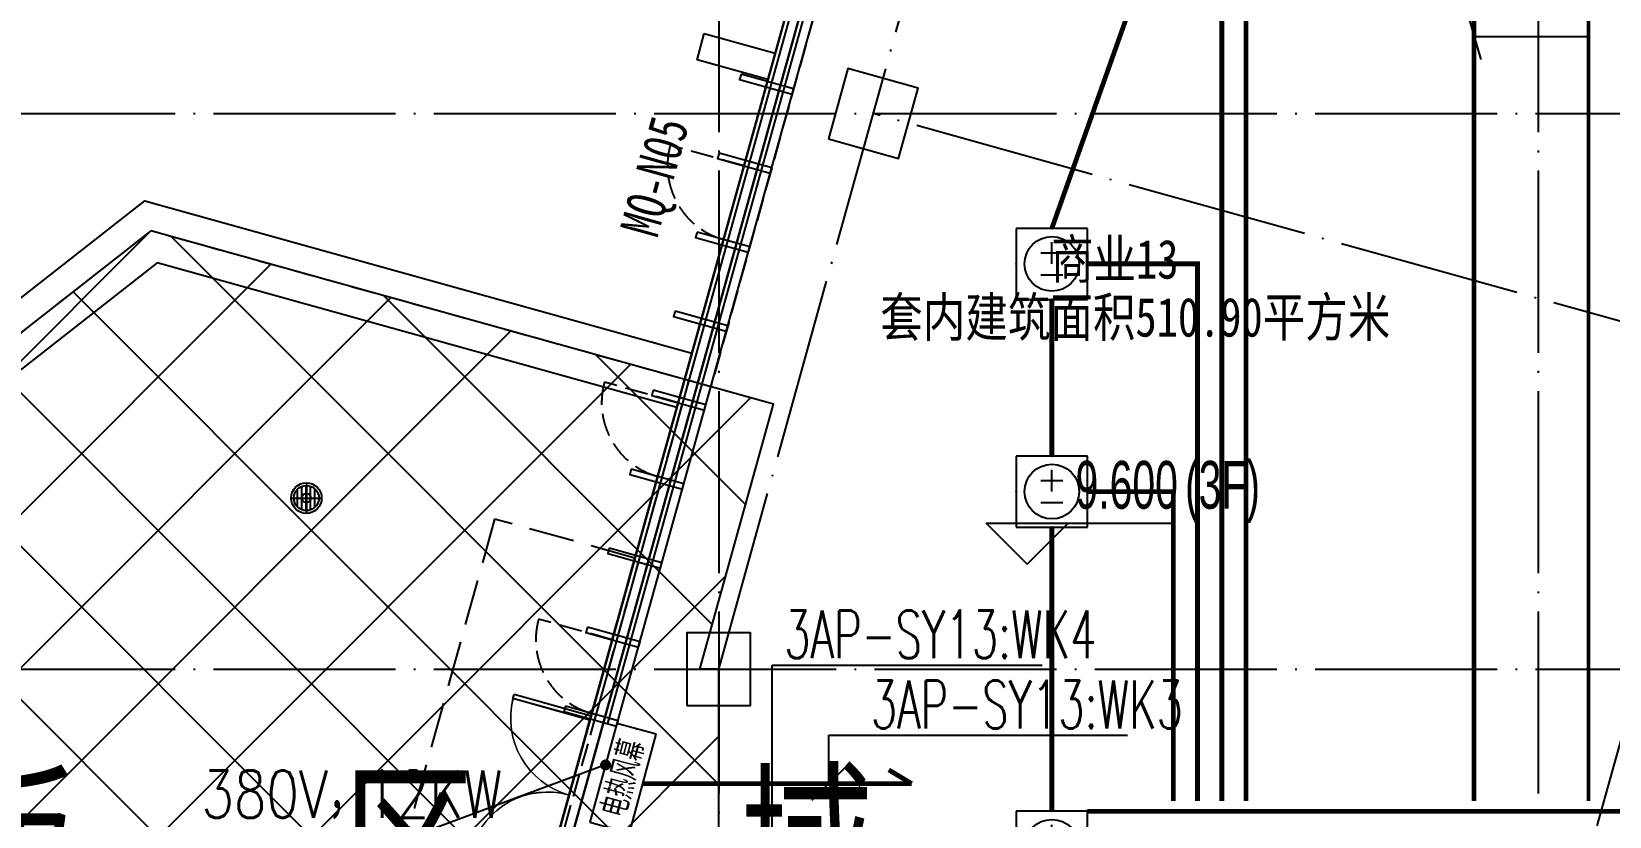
# Model space of a CAD drawing. Extents: x -233336 to 840473, y -28113 to 330904.
# Drawn here: x 87852 to 105182, y 202283 to 210900 of the extents above; entities that cross this region are included whole.
import ezdxf
from ezdxf.enums import TextEntityAlignment as Align
from ezdxf.xclip import XClip

# ---------------------------------------------------------------- set-up
doc = ezdxf.new("R2010")
doc.units = 0
doc.header["$LTSCALE"] = 1000
doc.header["$XCLIPFRAME"] = 2
for name, pattern in [('104-14# 核心筒$0$DOTE', [2.42, 2, -0.2, 0.02, -0.2]), ('14#楼幕墙$0$DASH', [0.35, 0.25, -0.1]), ('DASH', [0.35, 0.25, -0.1]), ('X-104 14#平面$0$$0$DASH', [0.35, 0.25, -0.1]), ('X-104 14#平面$0$DASH', [0.35, 0.25, -0.1])]:
    doc.linetypes.add(name, pattern=pattern)
doc.layers.get('0').update_dxf_attribs({"linetype": 'CONTINUOUS'})
for name, color, linetype in [('104-14# 核心筒$0$A-C_玻璃幕墙', 8, 'CONTINUOUS'), ('104-14# 核心筒$0$A_AXIS-轴线', 8, '104-14# 核心筒$0$DOTE'), ('104-14# 核心筒$0$A_STR-砼柱', 8, 'CONTINUOUS'), ('14#楼幕墙$0$A-C_玻璃幕墙', 8, 'CONTINUOUS'), ('14#楼幕墙$0$A-C_窗', 8, 'CONTINUOUS'), ('14#楼幕墙$0$A-C_门', 8, 'CONTINUOUS'), ('DIM-动力', 80, 'CONTINUOUS'), ('DIM-插座', 80, 'CONTINUOUS'), ('EQUIP-动力', 80, 'CONTINUOUS'), ('WIRE-动力', 50, 'CONTINUOUS'), ('WIRE-动力控制', 160, 'DASH'), ('WIRE-插座', 160, 'CONTINUOUS'), ('X-104 14#平面$0$01-标注_标高', 8, 'CONTINUOUS'), ('X-104 14#平面$0$02-TEXT_房间', 9, 'CONTINUOUS'), ('X-104 14#平面$0$02-TEXT_标注', 9, 'CONTINUOUS'), ('X-104 14#平面$0$02-TEXT_门窗', 9, 'CONTINUOUS'), ('X-104 14#平面$0$A-C_玻璃幕墙', 8, 'CONTINUOUS'), ('X-104 14#平面$0$A-C_门', 8, 'CONTINUOUS'), ('X-104 14#平面$0$A-O_分水线', 8, 'CONTINUOUS'), ('X-104 14#平面$0$A-O_屋面', 8, 'CONTINUOUS'), ('X-104 14#平面$0$A-TECH_结构', 8, 'CONTINUOUS')]:
    doc.layers.add(name, color=color, linetype=linetype)
doc.layers.add('X-104 14#平面$0$000套内', color=8, linetype='CONTINUOUS', lineweight=30)
doc.layers.add('X-104 14#平面$0$04-不打印_辅助线', color=8, linetype='CONTINUOUS', plot=False)
doc.layers.add('X-104 14#平面$0$降板', color=8, linetype='CONTINUOUS', plot=False)
doc.styles.add('_TEL_DIM', font='ROMANS2', dxfattribs={"width": 0.8, "height": 3.5, "bigfont": 'HZDF2'})
doc.styles.get("Standard").update_dxf_attribs({"font": 'GBENOR', "bigfont": 'GBCBIG'})
doc.styles.add('X-104 14#平面$0$_TCH_DIM', font='ros.shx', dxfattribs={"width": 0.8, "bigfont": 'jd.shx'})
doc.styles.add('X-104 14#平面$0$_TCH_SPACE', font='STXIHEI.TTF', dxfattribs={"width": 0.8, "height": 5})
doc.styles.add('X-104 14#平面$0$_TCH_WINDOW', font='STXIHEI.TTF', dxfattribs={"width": 0.75, "height": 3.5})
doc.styles.add('X-104 14#平面$0$Standard', font='STXIHEI.TTF', dxfattribs={"width": 0.8})

# ---------------------------------------------------------------- blocks, each defined once
blk = doc.blocks.new('$equip$00001816')
for p, q in [((0.75, 0.6), (-0.75, 0.6)), ((-0.75, 0.6), (-0.75, 0)), ((0.75, 0), (0.75, 0.6)), ((-0.75, 0), (0.75, 0))]:
    blk.add_line(p, q)
for p in [(0, 0.6), (-0.75, 0.3), (0.75, 0.3), (0, 0)]:
    blk.add_point(p)
at = {"color": 7, "style": '_TEL_DIM'}
blk.add_attdef('$TEXT$', text='', height=0.4, dxfattribs=at).set_placement((0, 0.3), align=Align.MIDDLE_CENTER)
at = {"color": 7, "style": '_TEL_DIM', "flags": 1}
blk.add_attdef('A', text='', height=0.00002, dxfattribs=at).set_placement((0, 0), align=Align.MIDDLE_CENTER)
blk = doc.blocks.new('14#楼幕墙$0$A$C103B1A8E')
blk.add_lwpolyline([(0, 0), (60, 0), (60, 600), (0, 600)], close=True)
blk = doc.blocks.new('14#楼幕墙$0$A$C140B3602')
at = {"rotation": 253.4697301337788}
for p in [(78868, 29852), (78612, 28989), (78355, 28126), (78099, 27263), (77843, 26401), (77587, 25538), (77331, 24675), (77075, 23812), (76819, 22949)]:
    blk.add_blockref('14#楼幕墙$0$A$C103B1A8E', p, dxfattribs=at)
blk = doc.blocks.new('14#楼幕墙$0$A$C2CD63A88')
at = {"linetype": '14#楼幕墙$0$DASH'}
blk.add_lwpolyline([(0, 670), (0, -170)], dxfattribs=at)
blk.add_arc((0, 670), 840, 270, 0, dxfattribs=at)
blk = doc.blocks.new('14#楼幕墙$0$$DorLib2D$00000002')
for p, q in [((-0.5, 0), (-0.5, 0.4875)), ((-0.475, 0.4875), (-0.5, 0.4875)), ((-0.475, 0), (-0.475, 0.4875)), ((0.475, 0), (0.475, 0.4875)), ((0.475, 0.4875), (0.5, 0.4875)), ((0.5, 0), (0.5, 0.4875)), ((-0.5, 0), (-0.475, 0)), ((0.5, 0), (0.475, 0))]:
    blk.add_line(p, q)
at = {"lineweight": 13}
for centre, start, end in [((-0.4875, 0), 0, 88.53072), ((0.4875, 0), 91.46928, 180)]:
    blk.add_arc(centre, 0.4875, start, end, dxfattribs=at)
blk = doc.blocks.new('14#楼幕墙')
at = {"layer": '14#楼幕墙$0$A-C_玻璃幕墙'}
for p, q in [((92266, 197155), (99427, 222925)), ((94037, 203343), (99462, 222863)), ((94182, 203303), (99566, 222679)), ((94278, 203276), (99636, 222556))]:
    blk.add_line(p, q, dxfattribs=at)
blk.add_lwpolyline([(120742, 216995), (99427, 222925), (92266, 197155), (62308, 195791), (62738, 196820), (22065, 195795), (17309, 179208), (53491, 179840), (52927, 177185), (83500, 178466), (82418, 175654), (109062, 173768), (119297, 188914), (117563, 189300)], close=True, dxfattribs=at)
at = {"layer": '14#楼幕墙$0$A-C_玻璃幕墙', "rotation": 1.000000000000248}
blk.add_blockref('14#楼幕墙$0$A$C140B3602', (17309, 179208), dxfattribs=at)
at = {"layer": '14#楼幕墙$0$A-C_窗', "rotation": 254.4518973650889}
for p in [(95031, 209606), (94308, 207005), (93585, 204403)]:
    blk.add_blockref('14#楼幕墙$0$A$C2CD63A88', p, dxfattribs=at)
at = {"layer": '14#楼幕墙$0$A-C_门', "xscale": -1800, "yscale": 1800, "zscale": 100, "rotation": 74.46973013395419}
blk.add_blockref('14#楼幕墙$0$$DorLib2D$00000002', (93756, 202518), dxfattribs=at)
blk = doc.blocks.new('_FZHK')
blk.add_lwpolyline([(-0.5, -0.5), (0.5, -0.5), (0.5, 0.5), (-0.5, 0.5)], close=True)
blk = doc.blocks.new('104-14# 核心筒')
at = {"layer": '104-14# 核心筒$0$A-C_玻璃幕墙'}
blk.add_lwpolyline([(82417.6, 175653.6), (83499.8, 178465.9), (52926.6, 177184.7), (53491, 179839.8), (17309.3, 179208.2), (22065.4, 195794.6), (62738.3, 196820), (62307.5, 195791.2), (92265.6, 197155.1), (99426.9, 222925), (120741.8, 216994.6), (117562.9, 189300.5), (119297.3, 188914.5), (109062.3, 173767.9), (82417.6, 175653.6)], dxfattribs=at)
at = {"layer": '104-14# 核心筒$0$A_AXIS-轴线'}
for p, q in [((95400, 228733.6), (95400, 169654.9)), ((104400, 228733.6), (104400, 169654.9)), ((95400, 203900), (101117.9, 224451.1)), ((104400, 199850), (110517.1, 221836)), ((-9370.1, 210000), (120259.9, 210000)), ((106496.4, 207384.9), (97097.2, 210000)), ((-9370.1, 203900), (120259.9, 203900))]:
    blk.add_line(p, q, dxfattribs=at)
at = {"layer": '104-14# 核心筒$0$A_STR-砼柱', "xscale": 799.9999999999911, "yscale": 799.9999999999911, "zscale": 799.9999999999911, "rotation": 344.4518973650904}
blk.add_blockref('_FZHK', (97097.2, 210000), dxfattribs=at)
at = {"layer": '104-14# 核心筒$0$A_STR-砼柱', "xscale": 700, "yscale": 800, "zscale": 800}
blk.add_blockref('_FZHK', (95400, 203900), dxfattribs=at)
blk = doc.blocks.new('X-104 14#平面$0$ydl')
h = blk.add_hatch()
h.set_pattern_fill('ANSI31', color=8, scale=30, angle=45)
h.set_pattern_definition([(90, (0, 0), (-47.625, 1e-14), [])])
edge = h.paths.add_edge_path()
edge.add_arc((0, 0), 138, 0, 360)
for radius in [168, 138]:
    blk.add_circle((0, 0), radius)
at = {"layer": 'X-104 14#平面$0$04-不打印_辅助线'}
for p, q in [((-168, 0), (168, 0)), ((0, 168), (0, -168))]:
    blk.add_line(p, q, dxfattribs=at)
blk = doc.blocks.new('X-104 14#平面$0$ydlzh')
at = {"layer": 'X-104 14#平面$0$A-O_分水线'}
blk.add_blockref('X-104 14#平面$0$ydl', (0, 0), dxfattribs=at)
blk = doc.blocks.new('X-104 14#平面$0$$DorLib2D$00000002')
for p, q in [((-0.5, 0), (-0.5, 0.4875)), ((-0.475, 0.4875), (-0.5, 0.4875)), ((-0.475, 0), (-0.475, 0.4875)), ((0.475, 0), (0.475, 0.4875)), ((0.475, 0.4875), (0.5, 0.4875)), ((0.5, 0), (0.5, 0.4875)), ((-0.5, 0), (-0.475, 0)), ((0.5, 0), (0.475, 0))]:
    blk.add_line(p, q)
at = {"lineweight": 13}
for centre, start, end in [((-0.4875, 0), 0, 88.53072), ((0.4875, 0), 91.46928, 180)]:
    blk.add_arc(centre, 0.4875, start, end, dxfattribs=at)
blk = doc.blocks.new('X-104 14#平面')
at = {"layer": 'X-104 14#平面$0$降板'}
h = blk.add_hatch(dxfattribs=at)
h.set_pattern_fill('ANSI37', color=256, scale=750)
h.set_pattern_definition([(45, (0, 0), (-841.899, 841.899), []), (135, (0, 0), (-841.899, -841.899), [])])
h.paths.add_polyline_path([(89162.1, 208711.5), (77269.5, 199400), (23400, 199400), (23400, 195100), (77400, 195100), (77400, 194900), (95400, 194900), (95400, 203900.1), (95192.4, 203900), (96001.6, 206808.6)])
blk.add_circle((90870.4, 205778.6), 50)
at = {"layer": 'X-104 14#平面$0$000套内'}
blk.add_lwpolyline([(115950, 189400), (115950, 189200), (117249.4, 189200), (117398.5, 189183.4), (120578.2, 216884.4), (99531.2, 222740.3), (92350, 196898.5), (92350, 194099.9), (95650, 194099.9), (95650, 199600), (104650, 199600), (104650, 200600), (107550, 200600), (107550, 201000), (115950, 201000)], close=True, dxfattribs=at)
at = {"layer": 'X-104 14#平面$0$01-标注_标高'}
for p, q in [((98786, 205053.9), (98336, 205503.9)), ((98336, 205503.9), (100370.9, 205503.9)), ((98786, 205053.9), (99236, 205503.9))]:
    blk.add_line(p, q, dxfattribs=at)
at = {"layer": 'X-104 14#平面$0$04-不打印_辅助线'}
blk.add_lwpolyline([(89162.1, 208711.5), (77269.5, 199400), (23400, 199400), (23400, 195100), (77400, 195100), (77400, 194900), (95400, 194900), (95400, 203900.1), (95192.4, 203900), (96001.6, 206808.6)], close=True, dxfattribs=at)
at = {"layer": 'X-104 14#平面$0$A-C_玻璃幕墙'}
blk.add_lwpolyline([(82417.6, 175653.6), (83499.8, 178465.9), (52926.6, 177184.7), (53491, 179839.8), (17309.3, 179208.2), (22065.4, 195794.6), (62738.3, 196820), (62307.5, 195791.2), (92265.6, 197155.1), (99426.9, 222925), (120741.8, 216994.6), (117562.9, 189300.5), (119297.3, 188914.5), (109062.3, 173767.9), (82417.6, 175653.6)], dxfattribs=at)
at = {"layer": 'X-104 14#平面$0$A-C_玻璃幕墙', "linetype": 'X-104 14#平面$0$DASH', "ltscale": 2}
blk.add_lwpolyline([(91099.5, 198703.6), (86209.5, 198481), (86282.3, 196882.7), (92265.6, 197155.1), (94479, 205119.8), (92937.4, 205548.2), (91034.5, 198700.7)], dxfattribs=at)
at = {"layer": 'X-104 14#平面$0$A-O_屋面', "ltscale": 5}
blk.add_lwpolyline([(95241.1, 210879.7), (96019.4, 210663.2), (95939.1, 210374.1), (95160.7, 210590.7)], close=True, dxfattribs=at)
for points in [[(69550, 199080), (69550, 199700), (77166, 199700), (89096.5, 209041.2), (95104.2, 207369.7), (95023.8, 207080.6)], [(94938.1, 206772.3), (89232.1, 208359.9), (77379.9, 199080), (69550, 199080)]]:
    blk.add_lwpolyline(points, dxfattribs=at)
at = {"layer": 'X-104 14#平面$0$A-TECH_结构', "linetype": 'X-104 14#平面$0$$0$DASH'}
blk.add_lwpolyline([(108910.7, 174079.4), (118802, 188717.3), (117234.1, 189066.3), (120414.6, 216774.3), (99635.6, 222555.6), (95312.9, 207000.2), (89162.1, 208711.5), (77269.5, 199400), (8635.1, 199400), (5919.8, 186625.4), (-2502.5, 188415.7), (-5635.8, 173674.9), (40532.1, 175690.6), (40199.6, 173602.3), (83848.5, 175853.1)], close=True, dxfattribs=at)
blk.add_lwpolyline([(82521.6, 175784.7), (83573.8, 178519), (52988.9, 177237.3), (53553, 179890.9), (17376, 179259.4), (22103.3, 195745.6), (62662.4, 196768.1), (62230.9, 195737.7), (92304.1, 197106.8), (95072, 207067.2)], dxfattribs=at)
ref = blk.add_blockref('104-14# 核心筒', (0, 0))
XClip(ref).set_block_clipping_path([(-38664.3623821461, -25500), (139216.5485069363, 330900)])
for name, p in [('14#楼幕墙', (0, 0)), ('X-104 14#平面$0$ydlzh', (90870.4, 205778.6))]:
    blk.add_blockref(name, p)
at = {"layer": 'X-104 14#平面$0$A-C_门', "xscale": 1800, "yscale": 1800, "zscale": 100, "rotation": 74.46973013395443}
blk.add_blockref('X-104 14#平面$0$$DorLib2D$00000002', (93756.1, 202518.4), dxfattribs=at)
at = {"layer": 'X-104 14#平面$0$01-标注_标高', "color": 7, "style": 'X-104 14#平面$0$_TCH_DIM', "width": 0.64}
for s, p in [('9.600', (99317.9, 205661.4)), ('(3F)', (100520.9, 205661.4))]:
    blk.add_text(s, height=525, dxfattribs=at).set_placement(p)
at = {"layer": 'X-104 14#平面$0$02-TEXT_房间', "style": 'X-104 14#平面$0$_TCH_SPACE', "width": 0.8}
blk.add_text('商业13', height=428.14, dxfattribs=at).set_placement((99048.1, 208186.9))
at = {"layer": 'X-104 14#平面$0$02-TEXT_标注', "style": 'X-104 14#平面$0$Standard', "width": 0.8}
blk.add_text('套内建筑面积510.90平方米', height=428.139, dxfattribs=at).set_placement((97173.1, 207550.8))
at = {"layer": 'X-104 14#平面$0$02-TEXT_门窗', "style": 'X-104 14#平面$0$_TCH_WINDOW', "width": 0.75}
blk.add_text('MQ-N05', height=428.14, rotation=74.4519, dxfattribs=at).set_placement((94723, 208619.5))
at = {"layer": 'X-104 14#平面$0$降板', "style": 'X-104 14#平面$0$_TCH_WINDOW', "width": 0.75}
blk.add_text('降    板    区    域', height=1427.129, dxfattribs=at).set_placement((82523.2, 201257.6))
blk = doc.blocks.new('$equip$00001344')
for p, q in [((0.65, 0.65), (-0.65, 0.65)), ((-0.65, 0.65), (-0.65, -0.65)), ((0.65, -0.65), (0.65, 0.65)), ((0, 0), (0, 0.4)), ((-0.2, 0.2), (0.2, 0.2)), ((-0.2, -0.2), (0.2, -0.2)), ((-0.65, -0.65), (0.65, -0.65))]:
    blk.add_line(p, q)
blk.add_circle((0, 0), 0.5)
for p in [(0, 0.65), (-0.65, 0), (0.65, 0), (0, -0.65)]:
    blk.add_point(p)
at = {"flags": 9}
blk.add_attdef('A', (0, 0), '', height=0.00002, dxfattribs=at)

msp = doc.modelspace()

# ---------------------------------------------------------------- linework, layer by layer
at = {"layer": 'DIM-动力'}
msp.add_line((103621.4, 211096.8), (103768.5, 210592.8), dxfattribs=at)
at = {"layer": 'DIM-动力', "color": 80}
msp.add_line((94156.2, 202848.4), (92165.8, 202110.4), dxfattribs=at)
at = {"layer": 'DIM-动力'}
for points in [[(103695, 210844.8), (104013.6, 210844.8)], [(104013.6, 210844.8), (104971.3, 210844.8)]]:
    msp.add_lwpolyline(points, dxfattribs=at)
at = {"layer": 'DIM-动力', "color": 80, "const_width": 60}
msp.add_lwpolyline([(94184.3, 202858.9, 1), (94128.1, 202838, 1)], format="xyb", close=True, dxfattribs=at)
at = {"layer": 'DIM-插座', "color": 80}
msp.add_line((96793.9, 202829.3), (96422.6, 202458.1), dxfattribs=at)
for points in [[(95987.9, 201411.8), (95987.9, 203944)], [(95987.9, 203944), (98950, 203944)], [(96608.2, 202643.7), (96608.2, 203173.9)], [(96608.2, 203173.9), (99889.4, 203173.9)]]:
    msp.add_lwpolyline(points, dxfattribs=at)
at = {"layer": 'WIRE-动力', "color": 50}
for points, const_width in [([(103695, 202451.9), (103695, 216629.1), (111463.8, 216629.1)], 52.5), ([(104952, 202451.9), (104952, 212946.9)], 37.5)]:
    msp.add_lwpolyline(points, dxfattribs=dict(at, const_width=const_width))
at = {"layer": 'WIRE-动力控制', "color": 160, "const_width": 52.5}
for points in [[(101191.1, 202451.9), (101191.1, 215949.4), (100447.9, 215949.4)], [(100924.5, 202451.9), (100924.5, 211949.4), (100447.9, 211949.4)], [(100657.8, 202451.9), (100657.8, 208349.4), (99447.9, 208349.4)], [(100391.1, 202451.9), (100391.1, 205849.4), (99447.9, 205849.4)]]:
    msp.add_lwpolyline(points, dxfattribs=at)
at = {"layer": 'WIRE-插座', "color": 160, "const_width": 52.5}
for points in [[(99057.9, 208739.4), (100057.9, 211559.4)], [(99057.9, 206239.4), (99057.9, 207959.4)], [(99057.9, 202339.4), (99057.9, 205459.4)], [(97518.4, 202643.7), (97266.9, 202793.7)], [(94566.3, 202643.7), (97518.4, 202643.7)], [(99447.9, 202339.4), (106888.3, 202339.4)]]:
    msp.add_lwpolyline(points, dxfattribs=at)

# ---------------------------------------------------------------- block references
msp.add_blockref('X-104 14#平面', (0, 0))
at = {"layer": 'EQUIP-动力', "color": 80, "xscale": 600, "yscale": 600, "zscale": 600}
for p in [(99057.9, 208349.4), (99057.9, 205849.4), (99057.9, 201949.4)]:
    msp.add_blockref('$equip$00001344', p, dxfattribs=at)
at = {"layer": 'EQUIP-动力', "color": 80}
ref = msp.add_blockref('$equip$00001816', (94566.3, 202643.7), dxfattribs=dict(at, xscale=749.9999999999999, yscale=749.9999999999999, zscale=749.9999999999999, rotation=74.79226578649737))
ref.add_attrib('$TEXT$', '电热风幕', dxfattribs={"layer": '0', "color": 7, "height": 300, "rotation": 74.79227, "style": '_TEL_DIM', "width": 0.75}).set_placement((94349.2, 202702.7), align=Align.MIDDLE_CENTER)

# ---------------------------------------------------------------- texts
at = {"layer": 'DIM-动力', "color": 7, "style": '_TEL_DIM', "width": 0.8}
msp.add_text('380V，12KW', height=520.87, dxfattribs=at).set_placement((89717.4, 202267.9))
at = {"layer": 'DIM-插座', "color": 7, "style": '_TEL_DIM', "width": 0.64}
for s, p in [('3AP-SY13:WK4', (96119.1, 204019)), ('3AP-SY13:WK3', (97070.2, 203248.9))]:
    msp.add_text(s, height=525, dxfattribs=at).set_placement(p)

doc.saveas('drawing.dxf')
